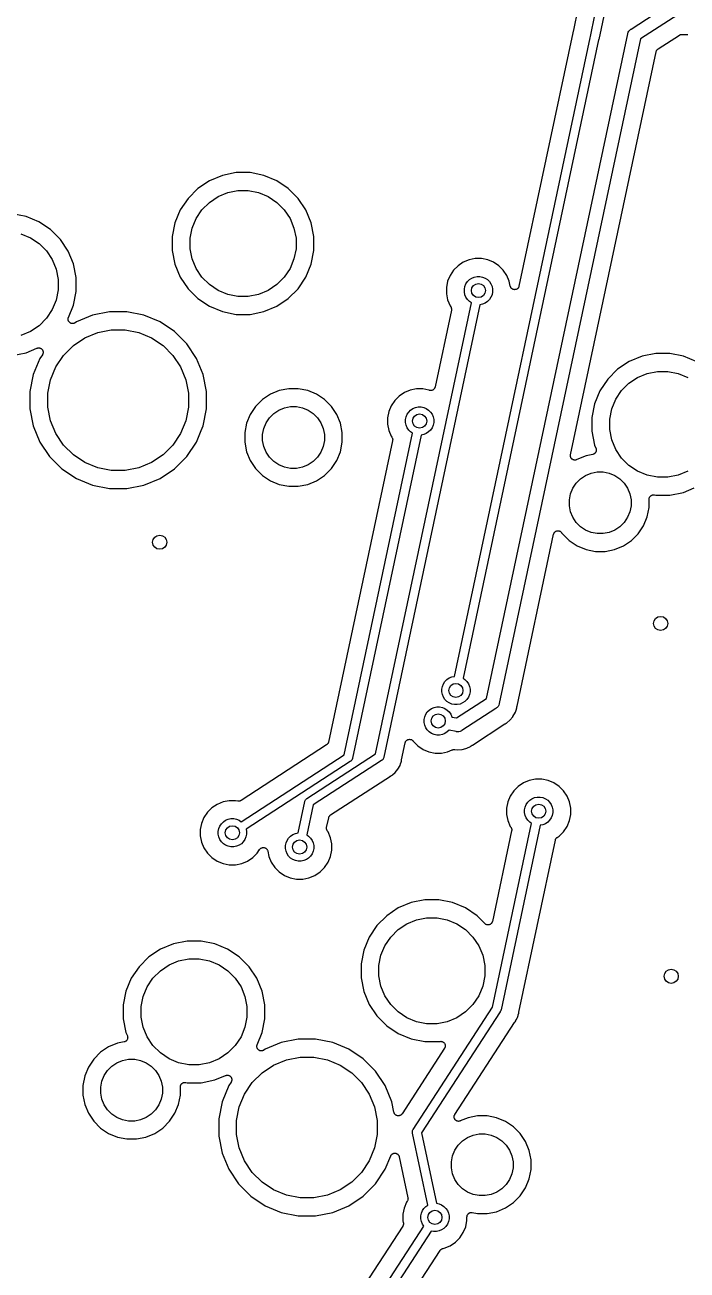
# Model space of a CAD drawing. Extents: x 59 to 2996, y -153 to 1402.
# Drawn here: x 592.05 to 610.82, y 627.76 to 663.05 of the extents above; entities that cross this region are included whole.
import ezdxf

# ---------------------------------------------------------------- set-up
doc = ezdxf.new("R2010")
doc.units = 0
doc.layers.add('BLACK', color=7, linetype='CONTINUOUS')

msp = doc.modelspace()

# ---------------------------------------------------------------- linework, layer by layer
at = {"layer": 'BLACK', "linetype": 'Continuous'}
msp.add_line((604.285, 643.015), (604.285, 643.015), dxfattribs=at)
for points in [[(609.641, 668.889), (608.311, 662.631), (608.309, 662.622), (604.464, 644.533), (604.518, 644.497), (604.573, 644.441), (604.617, 644.376), (604.647, 644.303), (604.663, 644.226), (604.663, 644.147), (604.647, 644.07), (604.617, 643.997), (604.573, 643.932), (604.518, 643.876), (604.452, 643.832), (604.379, 643.802), (604.302, 643.787), (604.223, 643.787), (604.146, 643.802), (604.073, 643.832), (604.008, 643.876), (603.952, 643.932), (603.908, 643.997), (603.878, 644.07), (603.863, 644.147), (603.863, 644.226), (603.878, 644.303), (603.908, 644.376), (603.952, 644.441), (604.008, 644.497), (604.073, 644.541), (604.146, 644.571), (604.22, 644.586), (608.067, 662.685), (608.067, 662.685), (608.075, 662.723), (608.202, 663.322)], [(607.712, 663.458), (607.603, 662.945), (607.577, 662.821), (607.577, 662.821), (606.051, 655.644), (606.051, 655.642), (606.047, 655.632), (606.044, 655.621), (606.043, 655.62), (606.043, 655.619), (606.037, 655.609), (606.032, 655.599), (606.031, 655.598), (606.031, 655.597), (606.023, 655.589), (606.016, 655.58), (606.015, 655.579), (606.014, 655.579), (606.005, 655.571), (605.996, 655.564), (605.996, 655.564), (605.995, 655.563), (605.985, 655.558), (605.974, 655.553), (605.974, 655.553), (605.973, 655.552), (605.962, 655.549), (605.951, 655.546), (605.95, 655.546), (605.949, 655.545), (605.937, 655.545), (605.926, 655.544), (605.925, 655.544), (605.924, 655.544), (605.913, 655.545), (605.901, 655.546), (605.9, 655.546), (605.9, 655.546), (605.889, 655.55), (605.878, 655.553), (605.877, 655.554), (605.876, 655.554), (605.866, 655.56), (605.856, 655.565), (605.855, 655.566), (605.854, 655.566), (605.846, 655.574), (605.837, 655.581), (605.836, 655.582), (605.835, 655.582), (605.828, 655.591), (605.821, 655.6), (605.821, 655.601), (605.82, 655.602), (605.815, 655.612), (605.809, 655.622), (605.809, 655.623), (605.809, 655.624), (605.806, 655.635), (605.802, 655.646), (605.775, 655.783), (605.706, 655.949), (605.607, 656.097), (605.481, 656.224), (605.332, 656.323), (605.167, 656.392), (604.991, 656.427), (604.812, 656.427), (604.637, 656.392), (604.472, 656.323), (604.323, 656.224), (604.196, 656.097), (604.097, 655.949), (604.029, 655.783), (603.994, 655.608), (603.994, 655.429), (604.029, 655.254), (604.097, 655.088), (604.117, 655.058), (604.118, 655.056), (604.119, 655.056), (604.119, 655.056), (604.124, 655.045), (604.13, 655.034), (604.13, 655.034), (604.13, 655.034), (604.133, 655.023), (604.137, 655.011), (604.137, 655.01), (604.137, 655.01), (604.138, 654.998), (604.139, 654.986), (604.139, 654.986), (604.139, 654.986), (604.137, 654.973), (604.136, 654.961), (604.136, 654.961), (604.136, 654.961), (603.674, 652.786), (603.673, 652.784), (603.67, 652.773), (603.666, 652.763), (603.666, 652.761), (603.665, 652.76), (603.66, 652.751), (603.655, 652.741), (603.654, 652.74), (603.653, 652.739), (603.646, 652.73), (603.639, 652.722), (603.638, 652.721), (603.637, 652.72), (603.628, 652.713), (603.62, 652.706), (603.618, 652.705), (603.618, 652.705), (603.608, 652.7), (603.598, 652.694), (603.596, 652.694), (603.595, 652.694), (603.585, 652.691), (603.574, 652.687), (603.573, 652.687), (603.572, 652.687), (603.56, 652.686), (603.549, 652.685), (603.548, 652.685), (603.547, 652.685), (603.536, 652.686), (603.525, 652.687), (603.523, 652.688), (603.522, 652.688), (603.512, 652.691), (603.501, 652.695), (603.499, 652.695), (603.324, 652.73), (603.145, 652.73), (602.97, 652.695), (602.804, 652.627), (602.656, 652.527), (602.529, 652.401), (602.43, 652.252), (602.361, 652.087), (602.326, 651.912), (602.326, 651.733), (602.361, 651.557), (602.43, 651.392), (602.45, 651.362), (602.451, 651.36), (602.451, 651.36), (602.451, 651.36), (602.457, 651.349), (602.463, 651.338), (602.463, 651.338), (602.463, 651.338), (602.466, 651.326), (602.469, 651.314), (602.469, 651.314), (602.47, 651.314), (602.471, 651.302), (602.472, 651.29), (602.472, 651.289), (602.472, 651.289), (602.47, 651.277), (602.469, 651.265), (602.469, 651.265), (602.469, 651.265), (600.654, 642.725), (600.654, 642.724), (600.654, 642.724), (600.654, 642.724), (600.653, 642.723), (600.65, 642.712), (600.646, 642.701), (600.646, 642.7), (600.645, 642.699), (600.64, 642.689), (600.634, 642.679), (600.634, 642.678), (600.633, 642.678), (600.626, 642.669), (600.618, 642.66), (600.617, 642.66), (600.617, 642.659), (600.608, 642.652), (600.599, 642.645), (598.171, 641.068), (598.169, 641.067), (598.159, 641.062), (598.15, 641.057), (598.148, 641.056), (598.147, 641.056), (598.136, 641.053), (598.126, 641.05), (598.124, 641.05), (598.123, 641.049), (598.112, 641.048), (598.101, 641.047), (598.1, 641.048), (598.098, 641.047), (598.087, 641.049), (598.077, 641.05), (598.015, 641.062), (597.836, 641.062), (597.661, 641.027), (597.496, 640.959), (597.347, 640.859), (597.22, 640.733), (597.121, 640.584), (597.053, 640.419), (597.018, 640.243), (597.018, 640.065), (597.053, 639.889), (597.121, 639.724), (597.22, 639.575), (597.347, 639.449), (597.496, 639.349), (597.661, 639.281), (597.836, 639.246), (598.015, 639.246), (598.191, 639.281), (598.356, 639.349), (598.504, 639.449), (598.631, 639.575), (598.7, 639.679), (598.701, 639.68), (598.701, 639.68), (598.701, 639.68), (598.701, 639.68), (598.709, 639.69), (598.717, 639.699), (598.717, 639.699), (598.717, 639.699), (598.727, 639.707), (598.736, 639.714), (598.736, 639.714), (598.736, 639.715), (598.747, 639.72), (598.758, 639.726), (598.758, 639.726), (598.758, 639.726), (598.77, 639.729), (598.782, 639.733), (598.782, 639.733), (598.782, 639.733), (598.794, 639.734), (598.806, 639.735), (598.807, 639.735), (598.807, 639.735), (598.819, 639.734), (598.831, 639.733), (598.831, 639.733), (598.832, 639.733), (598.843, 639.729), (598.855, 639.725), (598.855, 639.725), (598.855, 639.725), (598.866, 639.719), (598.877, 639.714), (598.877, 639.713), (598.877, 639.713), (598.887, 639.705), (598.896, 639.698), (598.896, 639.698), (598.896, 639.697), (598.904, 639.688), (598.911, 639.679), (598.912, 639.678), (598.912, 639.678), (598.917, 639.667), (598.923, 639.657), (598.923, 639.656), (598.923, 639.656), (598.927, 639.645), (598.93, 639.633), (598.96, 639.484), (599.028, 639.319), (599.128, 639.17), (599.254, 639.043), (599.403, 638.944), (599.568, 638.875), (599.744, 638.841), (599.922, 638.841), (600.098, 638.875), (600.263, 638.944), (600.412, 639.043), (600.538, 639.17), (600.638, 639.319), (600.706, 639.484), (600.741, 639.659), (600.741, 639.838), (600.706, 640.013), (600.638, 640.179), (600.617, 640.209), (600.616, 640.211), (600.616, 640.211), (600.616, 640.211), (600.611, 640.222), (600.605, 640.233), (600.605, 640.233), (600.605, 640.233), (600.602, 640.245), (600.598, 640.257), (600.598, 640.257), (600.598, 640.257), (600.597, 640.269), (600.596, 640.281), (600.596, 640.281), (600.596, 640.282), (600.597, 640.294), (600.599, 640.306), (600.599, 640.306), (600.599, 640.306), (600.657, 640.581), (600.657, 640.581), (600.657, 640.581), (600.657, 640.581), (600.657, 640.582), (600.661, 640.594), (600.665, 640.605), (600.665, 640.605), (600.665, 640.606), (600.671, 640.616), (600.677, 640.626), (600.677, 640.627), (600.678, 640.627), (600.685, 640.636), (600.693, 640.645), (600.693, 640.646), (600.694, 640.646), (600.703, 640.653), (600.712, 640.661), (602.408, 641.762), (602.41, 641.763), (602.415, 641.766), (602.419, 641.769), (602.441, 641.78), (602.461, 641.796), (602.461, 641.796), (602.539, 641.858), (602.619, 641.953), (602.679, 642.062), (602.692, 642.104), (602.692, 642.104), (602.71, 642.157), (602.71, 642.157), (602.717, 642.181), (602.72, 642.206), (602.72, 642.208), (602.721, 642.213), (602.722, 642.218), (602.825, 642.702), (602.825, 642.703), (602.829, 642.714), (602.832, 642.725), (602.832, 642.726), (602.833, 642.727), (602.838, 642.737), (602.844, 642.747), (602.845, 642.748), (602.845, 642.748), (602.852, 642.757), (602.86, 642.766), (602.861, 642.766), (602.861, 642.767), (602.87, 642.774), (602.879, 642.781), (602.88, 642.782), (602.881, 642.782), (602.891, 642.788), (602.901, 642.793), (602.902, 642.793), (602.903, 642.794), (602.914, 642.797), (602.925, 642.8), (602.926, 642.8), (602.927, 642.8), (602.938, 642.801), (602.949, 642.802), (602.95, 642.802), (602.951, 642.802), (602.963, 642.801), (602.974, 642.8), (602.975, 642.799), (602.976, 642.799), (602.987, 642.796), (602.998, 642.792), (602.999, 642.792), (603, 642.792), (603.01, 642.786), (603.02, 642.781), (603.02, 642.78), (603.021, 642.78), (603.03, 642.772), (603.039, 642.765), (603.039, 642.764), (603.04, 642.763), (603.047, 642.755), (603.054, 642.746), (603.057, 642.742), (603.183, 642.615), (603.332, 642.516), (603.497, 642.448), (603.673, 642.413), (603.852, 642.413), (604.027, 642.448), (604.158, 642.502), (604.16, 642.503), (604.166, 642.504), (604.172, 642.507), (604.178, 642.508), (604.184, 642.51), (604.19, 642.51), (604.196, 642.511), (604.202, 642.511), (604.208, 642.512), (604.215, 642.511), (604.221, 642.511), (604.234, 642.509), (604.234, 642.509), (604.306, 642.501), (604.444, 642.513), (604.542, 642.541), (604.542, 642.541), (604.576, 642.551), (604.673, 642.602), (604.673, 642.602), (604.698, 642.615), (604.72, 642.632), (604.721, 642.633), (604.726, 642.636), (604.73, 642.639), (605.649, 643.236), (605.651, 643.237), (605.656, 643.24), (605.66, 643.243), (605.685, 643.256), (605.707, 643.273), (605.707, 643.273), (605.793, 643.342), (605.872, 643.436), (605.872, 643.436), (605.881, 643.447), (605.948, 643.567), (605.968, 643.631), (605.968, 643.631), (605.989, 643.698), (605.993, 643.726), (605.993, 643.728), (605.994, 643.733), (605.995, 643.739), (607.03, 648.612), (607.031, 648.613), (607.034, 648.624), (607.038, 648.635), (607.038, 648.636), (607.039, 648.637), (607.044, 648.647), (607.05, 648.657), (607.05, 648.657), (607.051, 648.658), (607.058, 648.667), (607.065, 648.676), (607.066, 648.676), (607.067, 648.677), (607.076, 648.684), (607.085, 648.691), (607.086, 648.692), (607.086, 648.692), (607.097, 648.697), (607.107, 648.703), (607.108, 648.703), (607.109, 648.704), (607.12, 648.707), (607.13, 648.71), (607.131, 648.71), (607.132, 648.71), (607.144, 648.711), (607.155, 648.712), (607.156, 648.712), (607.157, 648.712), (607.168, 648.711), (607.18, 648.71), (607.181, 648.709), (607.182, 648.709), (607.193, 648.706), (607.203, 648.702), (607.204, 648.702), (607.205, 648.702), (607.215, 648.696), (607.225, 648.691), (607.226, 648.69), (607.227, 648.689), (607.236, 648.682), (607.244, 648.675), (607.245, 648.674), (607.246, 648.673), (607.253, 648.664), (607.26, 648.656), (607.28, 648.625), (607.473, 648.433), (607.7, 648.281), (607.951, 648.177), (608.218, 648.124), (608.491, 648.124), (608.758, 648.177), (609.01, 648.281), (609.236, 648.433), (609.429, 648.625), (609.58, 648.852), (609.684, 649.104), (609.738, 649.371), (609.738, 649.602), (609.738, 649.603), (609.738, 649.603), (609.738, 649.603), (609.738, 649.604), (609.739, 649.616), (609.74, 649.628), (609.74, 649.628), (609.74, 649.629), (609.744, 649.64), (609.748, 649.652), (609.748, 649.652), (609.748, 649.652), (609.754, 649.663), (609.759, 649.674), (609.76, 649.674), (609.76, 649.674), (609.768, 649.683), (609.775, 649.693), (609.776, 649.693), (609.776, 649.693), (609.785, 649.701), (609.794, 649.708), (609.795, 649.708), (609.795, 649.709), (609.806, 649.714), (609.816, 649.72), (609.817, 649.72), (609.817, 649.72), (609.829, 649.724), (609.84, 649.727), (609.84, 649.727), (609.841, 649.727), (609.853, 649.728), (609.865, 649.729), (609.865, 649.729), (609.866, 649.729), (609.877, 649.728), (609.889, 649.727), (609.927, 649.719), (610.323, 649.719), (610.711, 649.797), (611.02, 649.925)], [(610.552, 663.334), (609.494, 662.648), (605.491, 643.814), (605.49, 643.805), (605.479, 643.769), (605.461, 643.736), (605.436, 643.707), (605.414, 643.69), (605.414, 643.69), (605.407, 643.684), (605.399, 643.679), (604.427, 643.048), (604.42, 643.043), (604.404, 643.035), (604.387, 643.025), (604.387, 643.025), (604.387, 643.025), (604.35, 643.015), (604.322, 643.013), (604.313, 643.012), (604.313, 643.012), (604.285, 643.015), (604.276, 643.016), (604.267, 643.019), (604.068, 643.061), (604.017, 643.01), (603.952, 642.966), (603.879, 642.936), (603.802, 642.921), (603.723, 642.921), (603.646, 642.936), (603.573, 642.966), (603.507, 643.01), (603.452, 643.066), (603.408, 643.131), (603.378, 643.204), (603.362, 643.281), (603.362, 643.36), (603.378, 643.437), (603.408, 643.51), (603.452, 643.576), (603.507, 643.631), (603.573, 643.675), (603.646, 643.705), (603.723, 643.721), (603.802, 643.721), (603.879, 643.705), (603.952, 643.675), (604.017, 643.631), (604.073, 643.576), (604.117, 643.51), (604.147, 643.437), (604.148, 643.434), (604.278, 643.406), (605.133, 643.961), (609.136, 662.795), (609.137, 662.804), (609.14, 662.813), (609.14, 662.813), (609.149, 662.84), (609.167, 662.873), (609.191, 662.902), (609.22, 662.925), (609.229, 662.93), (610.344, 663.654)], [(611.076, 653.507), (610.711, 653.658), (610.323, 653.735), (609.927, 653.735), (609.539, 653.658), (609.174, 653.507), (608.845, 653.287), (608.565, 653.007), (608.346, 652.679), (608.194, 652.313), (608.117, 651.925), (608.117, 651.53), (608.194, 651.142), (608.233, 651.048), (608.233, 651.047), (608.233, 651.047), (608.233, 651.047), (608.234, 651.046), (608.237, 651.034), (608.241, 651.023), (608.241, 651.023), (608.241, 651.022), (608.242, 651.01), (608.243, 650.998), (608.243, 650.998), (608.243, 650.998), (608.241, 650.986), (608.24, 650.974), (608.24, 650.973), (608.24, 650.973), (608.236, 650.961), (608.233, 650.95), (608.233, 650.95), (608.233, 650.949), (608.227, 650.939), (608.221, 650.928), (608.221, 650.928), (608.221, 650.927), (608.213, 650.918), (608.205, 650.909), (608.205, 650.909), (608.205, 650.908), (608.196, 650.901), (608.186, 650.893), (608.186, 650.893), (608.186, 650.893), (608.175, 650.887), (608.164, 650.882), (608.164, 650.882), (608.164, 650.881), (608.152, 650.878), (608.141, 650.875), (607.951, 650.837), (607.694, 650.73), (607.692, 650.729), (607.681, 650.724), (607.681, 650.724), (607.68, 650.723), (607.669, 650.72), (607.657, 650.717), (607.657, 650.717), (607.656, 650.717), (607.645, 650.716), (607.633, 650.715), (607.632, 650.715), (607.632, 650.715), (607.62, 650.716), (607.608, 650.717), (607.607, 650.718), (607.607, 650.718), (607.596, 650.721), (607.584, 650.725), (607.584, 650.725), (607.583, 650.725), (607.573, 650.731), (607.563, 650.737), (607.562, 650.737), (607.562, 650.737), (607.553, 650.745), (607.544, 650.753), (607.543, 650.753), (607.543, 650.753), (607.535, 650.763), (607.528, 650.772), (607.528, 650.772), (607.527, 650.773), (607.522, 650.783), (607.517, 650.794), (607.516, 650.794), (607.516, 650.795), (607.513, 650.806), (607.509, 650.818), (607.509, 650.818), (607.509, 650.819), (607.508, 650.83), (607.507, 650.842), (607.507, 650.843), (607.507, 650.843), (607.508, 650.855), (607.51, 650.867), (607.51, 650.867), (607.51, 650.868), (609.937, 662.285), (609.937, 662.285), (609.937, 662.285), (609.937, 662.285), (609.937, 662.287), (609.941, 662.298), (609.944, 662.309), (609.945, 662.31), (609.945, 662.31), (609.951, 662.32), (609.956, 662.331), (609.957, 662.331), (609.957, 662.332), (609.965, 662.341), (609.972, 662.35), (609.973, 662.35), (609.973, 662.351), (609.983, 662.358), (609.992, 662.365), (610.597, 662.758), (610.599, 662.759), (610.608, 662.764), (610.618, 662.769), (610.619, 662.77), (610.621, 662.77), (610.631, 662.773), (610.642, 662.776), (610.643, 662.777), (610.645, 662.777), (610.656, 662.778), (610.666, 662.779), (610.834, 662.779)], [(591.689, 653.68), (592.077, 653.757), (592.386, 653.885), (592.387, 653.886), (592.387, 653.886), (592.387, 653.886), (592.388, 653.886), (592.4, 653.889), (592.411, 653.893), (592.411, 653.893), (592.411, 653.893), (592.424, 653.894), (592.436, 653.895), (592.436, 653.895), (592.436, 653.895), (592.448, 653.894), (592.46, 653.892), (592.461, 653.892), (592.461, 653.892), (592.472, 653.888), (592.484, 653.885), (592.484, 653.885), (592.484, 653.885), (592.495, 653.879), (592.506, 653.873), (592.506, 653.873), (592.506, 653.873), (592.516, 653.865), (592.525, 653.857), (592.525, 653.857), (592.525, 653.857), (592.533, 653.847), (592.54, 653.838), (592.541, 653.838), (592.541, 653.838), (592.546, 653.827), (592.552, 653.816), (592.552, 653.816), (592.552, 653.816), (592.556, 653.804), (592.559, 653.792), (592.559, 653.792), (592.559, 653.792), (592.56, 653.78), (592.562, 653.768), (592.561, 653.767), (592.562, 653.767), (592.56, 653.755), (592.559, 653.743), (592.559, 653.743), (592.559, 653.743), (592.555, 653.731), (592.552, 653.719), (592.552, 653.719), (592.552, 653.719), (592.546, 653.708), (592.54, 653.697), (592.473, 653.597), (592.284, 653.141), (592.188, 652.658), (592.188, 652.165), (592.284, 651.682), (592.473, 651.226), (592.747, 650.817), (593.095, 650.468), (593.505, 650.194), (593.96, 650.006), (594.444, 649.91), (594.936, 649.91), (595.42, 650.006), (595.875, 650.194), (596.285, 650.468), (596.633, 650.817), (596.907, 651.226), (597.042, 651.553), (597.096, 651.682), (597.192, 652.165), (597.192, 652.658), (597.096, 653.141), (596.907, 653.597), (596.633, 654.006), (596.285, 654.355), (595.875, 654.629), (595.42, 654.817), (594.936, 654.913), (594.444, 654.913), (593.96, 654.817), (593.505, 654.629), (593.467, 654.604), (593.466, 654.603), (593.466, 654.603), (593.466, 654.603), (593.466, 654.603), (593.455, 654.597), (593.444, 654.591), (593.444, 654.591), (593.444, 654.591), (593.432, 654.588), (593.42, 654.584), (593.42, 654.584), (593.42, 654.584), (593.408, 654.583), (593.396, 654.582), (593.395, 654.582), (593.395, 654.582), (593.383, 654.583), (593.371, 654.585), (593.371, 654.585), (593.371, 654.585), (593.359, 654.588), (593.347, 654.592), (593.347, 654.592), (593.347, 654.592), (593.336, 654.598), (593.325, 654.604), (593.325, 654.604), (593.325, 654.604), (593.316, 654.612), (593.306, 654.62), (593.306, 654.62), (593.306, 654.62), (593.298, 654.63), (593.291, 654.639), (593.291, 654.639), (593.291, 654.639), (593.285, 654.65), (593.279, 654.661), (593.279, 654.661), (593.279, 654.661), (593.276, 654.673), (593.272, 654.685), (593.272, 654.685), (593.272, 654.685), (593.271, 654.697), (593.27, 654.709), (593.27, 654.71), (593.27, 654.71), (593.271, 654.722), (593.272, 654.734), (593.272, 654.734), (593.272, 654.734), (593.276, 654.746), (593.279, 654.758), (593.422, 655.102), (593.499, 655.49), (593.499, 655.886), (593.422, 656.274), (593.271, 656.639), (593.051, 656.968), (593.046, 656.973), (593.046, 656.973), (592.771, 657.248), (592.442, 657.468), (592.077, 657.619), (591.689, 657.696)], [(591.929, 657.131), (592.202, 657.017), (592.447, 656.853), (592.656, 656.644), (592.821, 656.399), (592.934, 656.126), (592.991, 655.836), (592.991, 655.54), (592.934, 655.251), (592.821, 654.978), (592.656, 654.732), (592.447, 654.523), (592.202, 654.359), (591.929, 654.246)], [(610.836, 650.398), (610.563, 650.285), (610.273, 650.227), (609.977, 650.227), (609.687, 650.285), (609.414, 650.398), (609.169, 650.562), (608.96, 650.771), (608.796, 651.017), (608.683, 651.29), (608.625, 651.58), (608.625, 651.875), (608.683, 652.165), (608.796, 652.438), (608.96, 652.684), (609.169, 652.893), (609.414, 653.057), (609.687, 653.17), (609.977, 653.227), (610.273, 653.227), (610.563, 653.17), (610.836, 653.057)], [(601.638, 624.965), (603.815, 628.318), (603.816, 628.32), (603.816, 628.32), (603.817, 628.32), (603.824, 628.33), (603.832, 628.339), (603.832, 628.339), (603.832, 628.339), (603.842, 628.347), (603.851, 628.355), (603.851, 628.355), (603.852, 628.355), (603.862, 628.361), (603.873, 628.367), (603.873, 628.367), (603.873, 628.367), (603.885, 628.37), (603.897, 628.374), (603.897, 628.374), (603.897, 628.374), (603.933, 628.381), (604.098, 628.449), (604.247, 628.549), (604.374, 628.675), (604.473, 628.824), (604.541, 628.989), (604.576, 629.165), (604.576, 629.267), (604.576, 629.268), (604.576, 629.268), (604.576, 629.268), (604.576, 629.268), (604.578, 629.28), (604.579, 629.292), (604.579, 629.293), (604.579, 629.293), (604.583, 629.304), (604.586, 629.316), (604.586, 629.316), (604.587, 629.317), (604.592, 629.327), (604.598, 629.338), (604.598, 629.338), (604.598, 629.338), (604.606, 629.348), (604.614, 629.357), (604.614, 629.357), (604.614, 629.357), (604.624, 629.365), (604.633, 629.372), (604.633, 629.373), (604.634, 629.373), (604.644, 629.378), (604.655, 629.384), (604.655, 629.384), (604.656, 629.384), (604.667, 629.388), (604.679, 629.391), (604.679, 629.391), (604.679, 629.391), (604.691, 629.392), (604.703, 629.394), (604.704, 629.394), (604.704, 629.394), (604.716, 629.392), (604.728, 629.391), (604.873, 629.362), (605.145, 629.362), (605.412, 629.415), (605.664, 629.52), (605.891, 629.671), (606.083, 629.864), (606.235, 630.09), (606.339, 630.342), (606.392, 630.609), (606.392, 630.882), (606.339, 631.149), (606.235, 631.4), (606.083, 631.627), (605.891, 631.82), (605.664, 631.971), (605.412, 632.075), (605.145, 632.128), (604.873, 632.128), (604.606, 632.075), (604.388, 631.985), (604.386, 631.984), (604.375, 631.981), (604.364, 631.978), (604.363, 631.978), (604.362, 631.977), (604.351, 631.977), (604.34, 631.975), (604.339, 631.975), (604.338, 631.975), (604.326, 631.977), (604.315, 631.978), (604.314, 631.978), (604.313, 631.978), (604.302, 631.982), (604.291, 631.985), (604.29, 631.985), (604.289, 631.986), (604.279, 631.991), (604.269, 631.996), (604.269, 631.997), (604.268, 631.997), (604.259, 632.005), (604.25, 632.012), (604.249, 632.013), (604.249, 632.013), (604.242, 632.022), (604.234, 632.031), (604.234, 632.032), (604.233, 632.033), (604.228, 632.043), (604.222, 632.053), (604.222, 632.054), (604.222, 632.055), (604.218, 632.066), (604.215, 632.076), (604.215, 632.077), (604.215, 632.078), (604.214, 632.09), (604.212, 632.101), (604.212, 632.102), (604.212, 632.103), (604.213, 632.114), (604.214, 632.126), (604.215, 632.127), (604.215, 632.128), (604.218, 632.139), (604.221, 632.15), (604.222, 632.15), (604.222, 632.151), (604.228, 632.161), (604.233, 632.172), (605.923, 634.774), (605.923, 634.775), (605.928, 634.78), (605.932, 634.786), (605.942, 634.798), (605.958, 634.828), (605.959, 634.83), (605.961, 634.833), (605.963, 634.836), (605.965, 634.839), (605.975, 634.858), (605.976, 634.86), (605.976, 634.86), (605.977, 634.861), (606.002, 634.908), (606.006, 634.915), (606.008, 634.92), (606.023, 634.973), (606.023, 634.974), (606.024, 634.975), (606.024, 634.976), (606.03, 634.996), (606.031, 635), (606.031, 635.001), (606.032, 635.005), (606.033, 635.008), (606.043, 635.042), (606.044, 635.057), (606.044, 635.059), (606.046, 635.066), (606.046, 635.073), (607.082, 639.944), (607.082, 639.945), (607.086, 639.956), (607.089, 639.966), (607.09, 639.968), (607.09, 639.969), (607.095, 639.978), (607.101, 639.988), (607.101, 639.989), (607.102, 639.991), (607.109, 639.999), (607.116, 640.007), (607.117, 640.008), (607.118, 640.009), (607.127, 640.016), (607.135, 640.023), (607.188, 640.058), (607.314, 640.184), (607.413, 640.333), (607.482, 640.498), (607.517, 640.674), (607.517, 640.852), (607.482, 641.028), (607.413, 641.193), (607.314, 641.342), (607.188, 641.468), (607.039, 641.568), (606.874, 641.636), (606.698, 641.671), (606.519, 641.671), (606.344, 641.636), (606.179, 641.568), (606.03, 641.468), (605.904, 641.342), (605.804, 641.193), (605.736, 641.028), (605.701, 640.852), (605.701, 640.674), (605.736, 640.498), (605.804, 640.333), (605.825, 640.302), (605.825, 640.301), (605.826, 640.301), (605.826, 640.301), (605.831, 640.29), (605.837, 640.279), (605.837, 640.279), (605.837, 640.279), (605.84, 640.267), (605.844, 640.255), (605.844, 640.255), (605.844, 640.255), (605.845, 640.243), (605.846, 640.23), (605.846, 640.23), (605.846, 640.23), (605.845, 640.218), (605.843, 640.206), (605.843, 640.206), (605.843, 640.205), (605.298, 637.642), (605.298, 637.64), (605.294, 637.629), (605.291, 637.619), (605.29, 637.618), (605.29, 637.617), (605.284, 637.607), (605.279, 637.597), (605.278, 637.596), (605.278, 637.595), (605.27, 637.587), (605.263, 637.578), (605.262, 637.577), (605.262, 637.576), (605.253, 637.569), (605.244, 637.562), (605.243, 637.562), (605.242, 637.561), (605.232, 637.556), (605.222, 637.551), (605.221, 637.55), (605.22, 637.55), (605.209, 637.547), (605.198, 637.544), (605.197, 637.544), (605.196, 637.543), (605.185, 637.542), (605.174, 637.541), (605.172, 637.541), (605.171, 637.541), (605.16, 637.543), (605.149, 637.544), (605.148, 637.544), (605.147, 637.544), (605.136, 637.548), (605.125, 637.551), (605.124, 637.552), (605.123, 637.552), (605.113, 637.557), (605.103, 637.563), (605.103, 637.564), (605.102, 637.564), (605.093, 637.571), (605.084, 637.579), (604.861, 637.802), (604.532, 638.022), (604.166, 638.173), (603.778, 638.25), (603.383, 638.25), (602.995, 638.173), (602.629, 638.022), (602.301, 637.802), (602.021, 637.522), (601.801, 637.194), (601.65, 636.828), (601.573, 636.44), (601.573, 636.045), (601.65, 635.657), (601.801, 635.291), (602.021, 634.962), (602.301, 634.683), (602.629, 634.463), (602.995, 634.312), (603.383, 634.234), (603.778, 634.234), (603.81, 634.241), (603.812, 634.241), (603.823, 634.242), (603.834, 634.243), (603.835, 634.243), (603.836, 634.243), (603.848, 634.242), (603.859, 634.241), (603.86, 634.24), (603.861, 634.24), (603.872, 634.237), (603.883, 634.234), (603.884, 634.233), (603.885, 634.233), (603.894, 634.227), (603.905, 634.222), (603.905, 634.221), (603.906, 634.221), (603.915, 634.214), (603.924, 634.207), (603.924, 634.206), (603.925, 634.205), (603.932, 634.196), (603.94, 634.187), (603.94, 634.187), (603.941, 634.186), (603.946, 634.176), (603.952, 634.166), (603.952, 634.165), (603.952, 634.164), (603.956, 634.153), (603.959, 634.142), (603.959, 634.141), (603.959, 634.14), (603.96, 634.129), (603.962, 634.117), (603.962, 634.116), (603.962, 634.115), (603.96, 634.104), (603.959, 634.093), (603.959, 634.092), (603.959, 634.091), (603.956, 634.08), (603.953, 634.069), (603.952, 634.068), (603.952, 634.067), (603.946, 634.057), (603.941, 634.047), (602.736, 632.191), (602.735, 632.189), (602.734, 632.189), (602.734, 632.188), (602.726, 632.179), (602.719, 632.17), (602.718, 632.17), (602.718, 632.169), (602.709, 632.162), (602.7, 632.154), (602.699, 632.154), (602.699, 632.154), (602.688, 632.148), (602.678, 632.143), (602.677, 632.142), (602.677, 632.142), (602.665, 632.139), (602.654, 632.135), (602.654, 632.135), (602.653, 632.135), (602.641, 632.134), (602.63, 632.133), (602.629, 632.133), (602.628, 632.133), (602.617, 632.134), (602.605, 632.135), (602.604, 632.135), (602.604, 632.135), (602.592, 632.139), (602.581, 632.142), (602.581, 632.143), (602.58, 632.143), (602.57, 632.148), (602.559, 632.154), (602.559, 632.154), (602.558, 632.154), (602.549, 632.162), (602.54, 632.169), (602.54, 632.17), (602.539, 632.17), (602.532, 632.179), (602.524, 632.188), (602.524, 632.189), (602.523, 632.189), (602.518, 632.2), (602.512, 632.21), (602.512, 632.211), (602.512, 632.211), (602.508, 632.223), (602.505, 632.234), (602.505, 632.234), (602.505, 632.235), (602.446, 632.531), (602.257, 632.987), (601.983, 633.396), (601.635, 633.745), (601.225, 634.019), (600.77, 634.207), (600.286, 634.303), (599.794, 634.303), (599.31, 634.207), (598.855, 634.019), (598.817, 633.994), (598.816, 633.993), (598.816, 633.993), (598.816, 633.993), (598.816, 633.993), (598.805, 633.987), (598.794, 633.981), (598.794, 633.981), (598.794, 633.981), (598.782, 633.978), (598.77, 633.974), (598.77, 633.974), (598.77, 633.974), (598.758, 633.973), (598.746, 633.972), (598.745, 633.972), (598.745, 633.972), (598.733, 633.973), (598.721, 633.975), (598.721, 633.975), (598.721, 633.975), (598.709, 633.978), (598.697, 633.982), (598.697, 633.982), (598.697, 633.982), (598.686, 633.988), (598.675, 633.994), (598.675, 633.994), (598.675, 633.994), (598.666, 634.002), (598.656, 634.01), (598.656, 634.01), (598.656, 634.01), (598.648, 634.02), (598.641, 634.029), (598.641, 634.029), (598.641, 634.029), (598.635, 634.04), (598.629, 634.051), (598.629, 634.051), (598.629, 634.051), (598.626, 634.063), (598.622, 634.075), (598.622, 634.075), (598.622, 634.075), (598.621, 634.087), (598.62, 634.099), (598.62, 634.1), (598.62, 634.1), (598.621, 634.112), (598.622, 634.124), (598.622, 634.124), (598.622, 634.124), (598.626, 634.136), (598.629, 634.148), (598.772, 634.492), (598.849, 634.88), (598.849, 635.276), (598.772, 635.664), (598.621, 636.029), (598.401, 636.358), (598.121, 636.638), (597.792, 636.858), (597.427, 637.009), (597.039, 637.086), (596.644, 637.086), (596.256, 637.009), (595.89, 636.858), (595.561, 636.638), (595.282, 636.358), (595.062, 636.029), (594.91, 635.664), (594.833, 635.276), (594.833, 634.88), (594.91, 634.492), (594.949, 634.398), (594.95, 634.397), (594.95, 634.397), (594.95, 634.397), (594.95, 634.397), (594.953, 634.385), (594.957, 634.374), (594.957, 634.373), (594.957, 634.373), (594.958, 634.361), (594.959, 634.349), (594.959, 634.349), (594.959, 634.348), (594.958, 634.336), (594.956, 634.324), (594.956, 634.324), (594.956, 634.324), (594.953, 634.312), (594.949, 634.301), (594.949, 634.3), (594.949, 634.3), (594.943, 634.289), (594.937, 634.279), (594.937, 634.279), (594.937, 634.278), (594.929, 634.269), (594.922, 634.26), (594.921, 634.259), (594.921, 634.259), (594.912, 634.252), (594.902, 634.244), (594.902, 634.244), (594.902, 634.244), (594.891, 634.238), (594.881, 634.232), (594.88, 634.232), (594.88, 634.232), (594.868, 634.229), (594.857, 634.225), (594.668, 634.188), (594.416, 634.083), (594.189, 633.932), (593.997, 633.739), (593.845, 633.513), (593.741, 633.261), (593.688, 632.994), (593.688, 632.721), (593.741, 632.454), (593.845, 632.203), (593.997, 631.976), (594.189, 631.783), (594.416, 631.632), (594.668, 631.528), (594.935, 631.475), (595.207, 631.475), (595.474, 631.528), (595.726, 631.632), (595.953, 631.783), (596.145, 631.976), (596.297, 632.203), (596.401, 632.454), (596.454, 632.721), (596.454, 632.953), (596.454, 632.954), (596.454, 632.954), (596.454, 632.954), (596.454, 632.955), (596.455, 632.967), (596.457, 632.979), (596.457, 632.979), (596.457, 632.98), (596.46, 632.991), (596.464, 633.002), (596.464, 633.003), (596.464, 633.003), (596.47, 633.014), (596.476, 633.024), (596.476, 633.025), (596.476, 633.025), (596.484, 633.034), (596.492, 633.043), (596.492, 633.044), (596.492, 633.044), (596.501, 633.051), (596.511, 633.059), (596.511, 633.059), (596.511, 633.059), (596.522, 633.065), (596.533, 633.071), (596.533, 633.071), (596.533, 633.071), (596.545, 633.074), (596.556, 633.078), (596.557, 633.078), (596.557, 633.078), (596.569, 633.079), (596.581, 633.08), (596.581, 633.08), (596.582, 633.08), (596.594, 633.079), (596.606, 633.078), (596.644, 633.07), (597.039, 633.07), (597.427, 633.147), (597.736, 633.275), (597.737, 633.276), (597.737, 633.276), (597.737, 633.276), (597.738, 633.276), (597.75, 633.279), (597.761, 633.283), (597.761, 633.283), (597.761, 633.283), (597.774, 633.284), (597.786, 633.285), (597.786, 633.285), (597.786, 633.285), (597.798, 633.284), (597.81, 633.282), (597.811, 633.282), (597.811, 633.282), (597.822, 633.279), (597.834, 633.275), (597.834, 633.275), (597.834, 633.275), (597.845, 633.269), (597.856, 633.263), (597.856, 633.263), (597.856, 633.263), (597.866, 633.255), (597.875, 633.247), (597.875, 633.247), (597.875, 633.247), (597.883, 633.237), (597.89, 633.228), (597.891, 633.228), (597.891, 633.228), (597.896, 633.217), (597.902, 633.206), (597.902, 633.206), (597.902, 633.206), (597.906, 633.194), (597.909, 633.182), (597.909, 633.182), (597.909, 633.182), (597.91, 633.17), (597.912, 633.158), (597.911, 633.157), (597.912, 633.157), (597.91, 633.145), (597.909, 633.133), (597.909, 633.133), (597.909, 633.133), (597.905, 633.121), (597.902, 633.109), (597.902, 633.109), (597.902, 633.109), (597.896, 633.098), (597.89, 633.087), (597.823, 632.987), (597.634, 632.531), (597.538, 632.048), (597.538, 631.555), (597.634, 631.072), (597.823, 630.616), (598.097, 630.207), (598.445, 629.858), (598.855, 629.584), (599.31, 629.396), (599.794, 629.3), (600.286, 629.3), (600.77, 629.396), (601.225, 629.584), (601.635, 629.858), (601.983, 630.207), (602.257, 630.616), (602.414, 630.996), (602.415, 630.997), (602.42, 631.007), (602.426, 631.017), (602.426, 631.018), (602.427, 631.019), (602.434, 631.028), (602.441, 631.036), (602.442, 631.037), (602.443, 631.038), (602.452, 631.045), (602.46, 631.052), (602.461, 631.053), (602.462, 631.053), (602.472, 631.059), (602.482, 631.064), (602.483, 631.064), (602.484, 631.065), (602.495, 631.068), (602.506, 631.071), (602.507, 631.071), (602.508, 631.072), (602.519, 631.073), (602.531, 631.074), (602.532, 631.074), (602.533, 631.074), (602.544, 631.073), (602.555, 631.072), (602.556, 631.071), (602.557, 631.071), (602.568, 631.068), (602.579, 631.065), (602.58, 631.064), (602.581, 631.064), (602.591, 631.059), (602.601, 631.053), (602.602, 631.053), (602.603, 631.052), (602.611, 631.045), (602.62, 631.038), (602.621, 631.037), (602.622, 631.036), (602.629, 631.027), (602.636, 631.019), (602.637, 631.018), (602.637, 631.017), (602.643, 631.007), (602.648, 630.997), (602.648, 630.996), (602.649, 630.995), (602.652, 630.984), (602.656, 630.973), (602.903, 629.812), (602.903, 629.81), (602.903, 629.81), (602.903, 629.81), (602.904, 629.798), (602.905, 629.785), (602.905, 629.785), (602.905, 629.785), (602.904, 629.773), (602.903, 629.761), (602.903, 629.76), (602.903, 629.76), (602.899, 629.749), (602.896, 629.737), (602.896, 629.737), (602.896, 629.737), (602.89, 629.726), (602.884, 629.715), (602.884, 629.715), (602.884, 629.715), (602.864, 629.684), (602.795, 629.519), (602.76, 629.344), (602.76, 629.165), (602.772, 629.103), (602.773, 629.101), (602.774, 629.091), (602.775, 629.08), (602.775, 629.078), (602.775, 629.077), (602.774, 629.066), (602.773, 629.055), (602.772, 629.054), (602.772, 629.052), (602.769, 629.042), (602.766, 629.031), (602.765, 629.03), (602.765, 629.028), (602.759, 629.019), (602.754, 629.009), (600.425, 625.422)], [(600.834, 625.119), (603.356, 629.002), (603.314, 629.065), (603.284, 629.137), (603.268, 629.215), (603.268, 629.293), (603.284, 629.371), (603.314, 629.444), (603.358, 629.509), (603.413, 629.565), (603.467, 629.601), (603.033, 631.641), (603.031, 631.647), (603.031, 631.653), (603.029, 631.671), (603.029, 631.672), (603.031, 631.696), (603.037, 631.719), (603.046, 631.736), (603.046, 631.736), (603.049, 631.741), (603.053, 631.746), (605.3, 635.207), (606.37, 640.242), (606.37, 640.242), (606.407, 640.417), (606.354, 640.452), (606.298, 640.508), (606.254, 640.574), (606.224, 640.646), (606.209, 640.724), (606.209, 640.802), (606.224, 640.88), (606.254, 640.953), (606.298, 641.018), (606.354, 641.074), (606.419, 641.118), (606.492, 641.148), (606.569, 641.163), (606.648, 641.163), (606.725, 641.148), (606.798, 641.118), (606.864, 641.074), (606.92, 641.018), (606.963, 640.953), (606.993, 640.88), (607.009, 640.802), (607.009, 640.724), (606.993, 640.646), (606.963, 640.574), (606.92, 640.508), (606.864, 640.452), (606.798, 640.409), (606.725, 640.378), (606.652, 640.364), (606.615, 640.19), (606.615, 640.19), (605.541, 635.14), (605.541, 635.135), (605.539, 635.128), (605.538, 635.126), (605.537, 635.122), (605.534, 635.111), (605.533, 635.11), (605.533, 635.108), (605.528, 635.099), (605.526, 635.095), (605.525, 635.094), (605.521, 635.087), (605.518, 635.083), (603.287, 631.648), (603.711, 629.653), (603.785, 629.639), (603.858, 629.609), (603.923, 629.565), (603.979, 629.509), (604.023, 629.444), (604.053, 629.371), (604.068, 629.293), (604.068, 629.215), (604.053, 629.137), (604.023, 629.065), (603.979, 628.999), (603.923, 628.943), (603.858, 628.9), (603.785, 628.869), (603.708, 628.854), (603.629, 628.854), (603.566, 628.867), (601.068, 625.021)]]:
    msp.add_lwpolyline(points, dxfattribs=at)
for points in [[(597.645, 658.783), (597.279, 658.632), (596.951, 658.412), (596.671, 658.132), (596.451, 657.804), (596.3, 657.438), (596.223, 657.05), (596.223, 656.655), (596.3, 656.267), (596.451, 655.901), (596.671, 655.572), (596.951, 655.293), (597.279, 655.073), (597.645, 654.922), (598.033, 654.844), (598.428, 654.844), (598.816, 654.922), (599.182, 655.073), (599.511, 655.293), (599.79, 655.572), (600.01, 655.901), (600.161, 656.267), (600.239, 656.655), (600.239, 657.05), (600.161, 657.438), (600.01, 657.804), (599.79, 658.132), (599.511, 658.412), (599.182, 658.632), (598.816, 658.783), (598.428, 658.86), (598.033, 658.86)], [(598.941, 658.182), (599.187, 658.018), (599.396, 657.809), (599.56, 657.563), (599.673, 657.29), (599.731, 657), (599.731, 656.705), (599.673, 656.415), (599.56, 656.142), (599.396, 655.896), (599.187, 655.687), (598.941, 655.523), (598.668, 655.41), (598.378, 655.352), (598.083, 655.352), (597.793, 655.41), (597.52, 655.523), (597.274, 655.687), (597.065, 655.896), (596.901, 656.142), (596.788, 656.415), (596.731, 656.705), (596.731, 657), (596.788, 657.29), (596.901, 657.563), (597.065, 657.809), (597.274, 658.018), (597.52, 658.182), (597.793, 658.295), (598.083, 658.352), (598.378, 658.352), (598.668, 658.295)], [(605.091, 655.873), (605.157, 655.829), (605.212, 655.774), (605.256, 655.708), (605.286, 655.635), (605.302, 655.558), (605.302, 655.479), (605.286, 655.402), (605.256, 655.329), (605.212, 655.264), (605.157, 655.208), (605.091, 655.164), (605.018, 655.134), (604.945, 655.119), (602.218, 642.294), (602.218, 642.287), (602.216, 642.282), (602.216, 642.282), (602.21, 642.264), (602.2, 642.246), (602.198, 642.242), (602.183, 642.224), (602.168, 642.212), (602.168, 642.212), (602.163, 642.208), (602.158, 642.205), (600.215, 640.944), (600.035, 640.095), (600.088, 640.059), (600.144, 640.004), (600.188, 639.938), (600.218, 639.865), (600.233, 639.788), (600.233, 639.709), (600.218, 639.632), (600.188, 639.559), (600.144, 639.494), (600.088, 639.438), (600.023, 639.394), (599.95, 639.364), (599.872, 639.349), (599.794, 639.349), (599.716, 639.364), (599.644, 639.394), (599.578, 639.438), (599.522, 639.494), (599.479, 639.559), (599.448, 639.632), (599.433, 639.709), (599.433, 639.788), (599.448, 639.865), (599.479, 639.938), (599.522, 640.004), (599.578, 640.059), (599.644, 640.103), (599.716, 640.133), (599.79, 640.148), (599.98, 641.04), (599.98, 641.046), (599.982, 641.052), (599.982, 641.052), (599.988, 641.07), (600, 641.091), (600.016, 641.11), (600.035, 641.126), (600.04, 641.128), (601.983, 642.39), (604.7, 655.172), (604.647, 655.208), (604.591, 655.264), (604.547, 655.329), (604.517, 655.402), (604.502, 655.479), (604.502, 655.558), (604.517, 655.635), (604.547, 655.708), (604.591, 655.774), (604.647, 655.829), (604.712, 655.873), (604.785, 655.903), (604.862, 655.919), (604.941, 655.919), (605.018, 655.903)], [(595.634, 654.178), (595.961, 653.96), (596.239, 653.683), (596.457, 653.356), (596.607, 652.993), (596.684, 652.608), (596.684, 652.215), (596.607, 651.83), (596.457, 651.467), (596.239, 651.14), (595.961, 650.863), (595.634, 650.645), (595.272, 650.494), (594.886, 650.418), (594.494, 650.418), (594.108, 650.494), (593.745, 650.645), (593.419, 650.863), (593.141, 651.14), (592.923, 651.467), (592.773, 651.83), (592.696, 652.215), (592.696, 652.608), (592.773, 652.993), (592.923, 653.356), (593.141, 653.683), (593.419, 653.96), (593.745, 654.178), (594.108, 654.329), (594.494, 654.405), (594.886, 654.405), (595.272, 654.329)], [(599.256, 652.685), (599.004, 652.581), (598.777, 652.43), (598.585, 652.237), (598.433, 652.01), (598.329, 651.759), (598.276, 651.492), (598.276, 651.219), (598.329, 650.952), (598.433, 650.7), (598.585, 650.474), (598.777, 650.281), (599.004, 650.13), (599.256, 650.025), (599.523, 649.972), (599.795, 649.972), (600.062, 650.025), (600.314, 650.13), (600.541, 650.281), (600.733, 650.474), (600.885, 650.7), (600.989, 650.952), (601.042, 651.219), (601.042, 651.492), (600.989, 651.759), (600.885, 652.01), (600.733, 652.237), (600.541, 652.43), (600.314, 652.581), (600.062, 652.685), (599.795, 652.738), (599.523, 652.738)], [(603.424, 652.177), (603.489, 652.133), (603.545, 652.077), (603.589, 652.012), (603.619, 651.939), (603.634, 651.862), (603.634, 651.783), (603.619, 651.705), (603.589, 651.633), (603.545, 651.567), (603.489, 651.511), (603.424, 651.468), (603.351, 651.437), (603.277, 651.423), (601.331, 642.265), (601.33, 642.259), (601.328, 642.253), (601.328, 642.253), (601.326, 642.245), (601.323, 642.236), (601.311, 642.214), (601.295, 642.195), (601.281, 642.184), (601.281, 642.184), (601.276, 642.18), (601.27, 642.177), (598.313, 640.257), (598.326, 640.193), (598.326, 640.115), (598.31, 640.037), (598.28, 639.965), (598.236, 639.899), (598.181, 639.843), (598.115, 639.8), (598.042, 639.769), (597.965, 639.754), (597.886, 639.754), (597.809, 639.769), (597.736, 639.8), (597.671, 639.843), (597.615, 639.899), (597.571, 639.965), (597.541, 640.037), (597.526, 640.115), (597.526, 640.193), (597.541, 640.271), (597.571, 640.344), (597.615, 640.409), (597.671, 640.465), (597.736, 640.509), (597.809, 640.539), (597.886, 640.554), (597.965, 640.554), (598.042, 640.539), (598.115, 640.509), (598.178, 640.467), (601.096, 642.362), (603.033, 651.476), (602.98, 651.511), (602.924, 651.567), (602.88, 651.633), (602.85, 651.705), (602.834, 651.783), (602.834, 651.862), (602.85, 651.939), (602.88, 652.012), (602.924, 652.077), (602.98, 652.133), (603.045, 652.177), (603.118, 652.207), (603.195, 652.222), (603.274, 652.222), (603.351, 652.207)], [(600.073, 652.131), (600.217, 652.035), (600.339, 651.913), (600.434, 651.77), (600.5, 651.611), (600.534, 651.441), (600.534, 651.269), (600.5, 651.1), (600.434, 650.941), (600.339, 650.798), (600.217, 650.676), (600.073, 650.58), (599.914, 650.514), (599.745, 650.48), (599.573, 650.48), (599.404, 650.514), (599.244, 650.58), (599.101, 650.676), (598.979, 650.798), (598.883, 650.941), (598.818, 651.1), (598.784, 651.269), (598.784, 651.441), (598.818, 651.611), (598.883, 651.77), (598.979, 651.913), (599.101, 652.035), (599.244, 652.131), (599.404, 652.197), (599.573, 652.23), (599.745, 652.23), (599.914, 652.197)], [(608.769, 650.282), (608.912, 650.187), (609.034, 650.065), (609.13, 649.921), (609.196, 649.762), (609.23, 649.593), (609.23, 649.421), (609.196, 649.252), (609.13, 649.093), (609.034, 648.949), (608.912, 648.827), (608.769, 648.732), (608.61, 648.666), (608.441, 648.632), (608.268, 648.632), (608.099, 648.666), (607.94, 648.732), (607.797, 648.827), (607.675, 648.949), (607.579, 649.093), (607.513, 649.252), (607.48, 649.421), (607.48, 649.593), (607.513, 649.762), (607.579, 649.921), (607.675, 650.065), (607.797, 650.187), (607.94, 650.282), (608.099, 650.348), (608.268, 650.382), (608.441, 650.382), (608.61, 650.348)], [(604.291, 637.572), (604.537, 637.408), (604.746, 637.199), (604.91, 636.953), (605.023, 636.68), (605.081, 636.39), (605.081, 636.095), (605.023, 635.805), (604.91, 635.532), (604.746, 635.286), (604.537, 635.077), (604.291, 634.913), (604.018, 634.8), (603.728, 634.742), (603.433, 634.742), (603.143, 634.8), (602.87, 634.913), (602.624, 635.077), (602.415, 635.286), (602.251, 635.532), (602.138, 635.805), (602.081, 636.095), (602.081, 636.39), (602.138, 636.68), (602.251, 636.953), (602.415, 637.199), (602.624, 637.408), (602.87, 637.572), (603.143, 637.685), (603.433, 637.742), (603.728, 637.742), (604.018, 637.685)], [(597.552, 636.407), (597.797, 636.243), (598.006, 636.034), (598.171, 635.789), (598.284, 635.516), (598.341, 635.226), (598.341, 634.93), (598.284, 634.641), (598.171, 634.368), (598.006, 634.122), (597.797, 633.913), (597.552, 633.749), (597.279, 633.636), (596.989, 633.578), (596.694, 633.578), (596.404, 633.636), (596.131, 633.749), (595.885, 633.913), (595.676, 634.122), (595.512, 634.368), (595.399, 634.641), (595.341, 634.93), (595.341, 635.226), (595.399, 635.516), (595.512, 635.789), (595.676, 636.034), (595.885, 636.243), (596.131, 636.407), (596.404, 636.521), (596.694, 636.578), (596.989, 636.578), (597.279, 636.521)], [(600.984, 633.568), (601.311, 633.35), (601.589, 633.073), (601.807, 632.746), (601.957, 632.383), (602.034, 631.998), (602.034, 631.605), (601.957, 631.22), (601.807, 630.857), (601.589, 630.53), (601.311, 630.253), (600.984, 630.035), (600.622, 629.884), (600.236, 629.808), (599.844, 629.808), (599.458, 629.884), (599.095, 630.035), (598.769, 630.253), (598.491, 630.53), (598.273, 630.857), (598.123, 631.22), (598.046, 631.605), (598.046, 631.998), (598.123, 632.383), (598.273, 632.746), (598.491, 633.073), (598.769, 633.35), (599.095, 633.568), (599.458, 633.719), (599.844, 633.795), (600.236, 633.795), (600.622, 633.719)], [(595.485, 633.633), (595.629, 633.537), (595.751, 633.415), (595.846, 633.272), (595.912, 633.113), (595.946, 632.944), (595.946, 632.772), (595.912, 632.602), (595.846, 632.443), (595.751, 632.3), (595.629, 632.178), (595.485, 632.082), (595.326, 632.016), (595.157, 631.983), (594.985, 631.983), (594.816, 632.016), (594.656, 632.082), (594.513, 632.178), (594.391, 632.3), (594.296, 632.443), (594.23, 632.602), (594.196, 632.772), (594.196, 632.944), (594.23, 633.113), (594.296, 633.272), (594.391, 633.415), (594.513, 633.537), (594.656, 633.633), (594.816, 633.699), (594.985, 633.733), (595.157, 633.733), (595.326, 633.699)], [(605.423, 631.521), (605.567, 631.425), (605.689, 631.303), (605.784, 631.16), (605.85, 631.001), (605.884, 630.832), (605.884, 630.659), (605.85, 630.49), (605.784, 630.331), (605.689, 630.188), (605.567, 630.066), (605.423, 629.97), (605.264, 629.904), (605.095, 629.87), (604.923, 629.87), (604.754, 629.904), (604.594, 629.97), (604.451, 630.066), (604.329, 630.188), (604.233, 630.331), (604.168, 630.49), (604.134, 630.659), (604.134, 630.832), (604.168, 631.001), (604.233, 631.16), (604.329, 631.303), (604.451, 631.425), (604.594, 631.521), (604.754, 631.587), (604.923, 631.62), (605.095, 631.62), (605.264, 631.587)]]:
    msp.add_lwpolyline(points, close=True, dxfattribs=at)
at = {"layer": 'BLACK'}
for centre in [(604.902, 655.519), (603.234, 651.822), (595.866, 648.386), (610.066, 646.086), (604.263, 644.187), (603.762, 643.321), (606.609, 640.763), (597.926, 640.154), (599.833, 639.749), (610.366, 636.086), (603.668, 629.254)]:
    msp.add_circle(centre, 0.2, dxfattribs=at)

doc.saveas('drawing.dxf')
